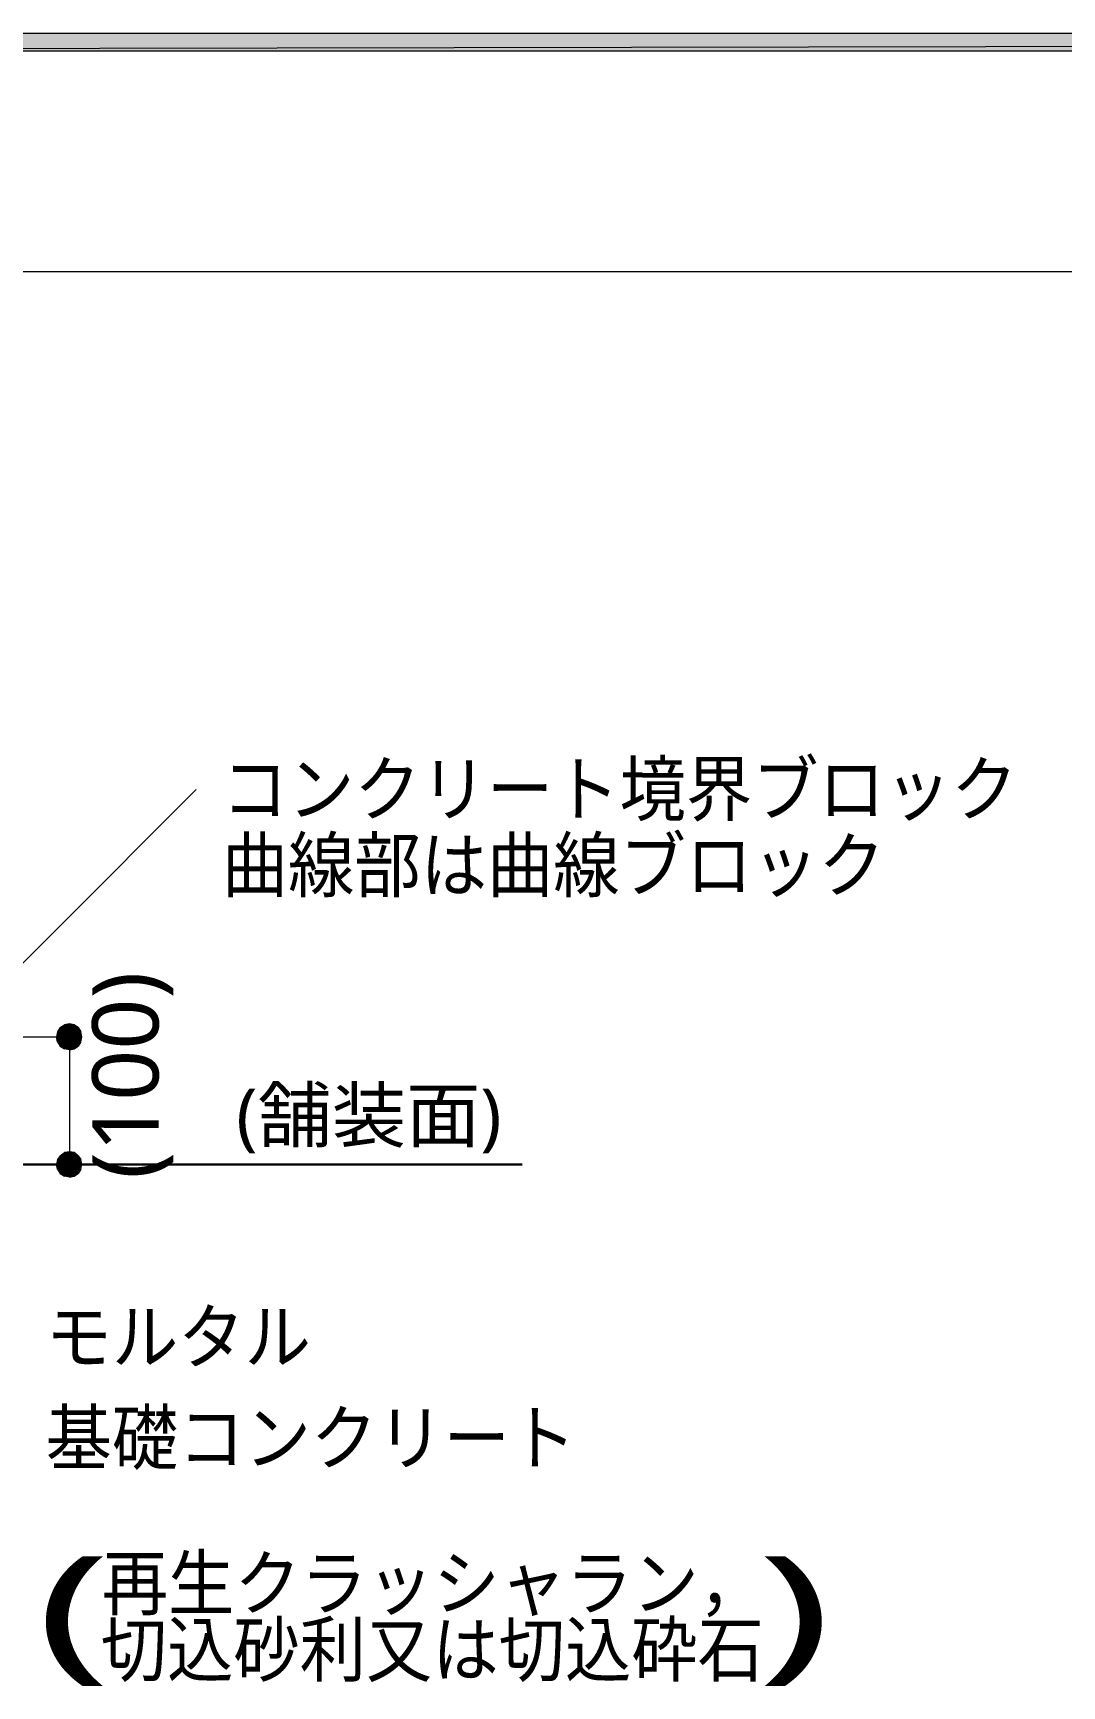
# Model space of a CAD drawing. Header units: millimetres. Extents: x 0 to 420, y 0 to 297.
# Drawn here: x 72.2 to 112.5, y 141.6 to 206.3 of the extents above; entities that cross this region are included whole.
import ezdxf
from ezdxf.enums import TextEntityAlignment as Align

# ---------------------------------------------------------------- set-up
doc = ezdxf.new("R2010")
doc.units = ezdxf.units.MM
doc.styles.add('kst32b', font='NotoSansJP-Variable.ttf')

msp = doc.modelspace()

# ---------------------------------------------------------------- hatches: boundary and pattern name
h = msp.add_hatch(color=7)
h.paths.add_polyline_path([(394.166, 205.634), (394.166, 206.333), (26.183, 205.634), (394.166, 205.634)])
h.paths.add_polyline_path([(394.166, 206.333), (26.183, 205.634), (26.183, 206.333), (394.166, 206.333)])
h = msp.add_hatch(color=7)
h.paths.add_polyline_path([(73.131, 167.196), (73.088, 167.005), (73.596, 167.005), (73.131, 167.196)])
h.paths.add_polyline_path([(73.088, 167.005), (73.596, 167.005), (73.131, 166.814), (73.088, 167.005)])
h.paths.add_polyline_path([(73.596, 167.005), (73.131, 166.814), (73.237, 166.645), (73.596, 167.005)])
h = msp.add_hatch(color=7)
h.paths.add_polyline_path([(73.596, 167.513), (73.406, 167.471), (73.596, 167.005), (73.596, 167.513)])
h.paths.add_polyline_path([(73.406, 167.471), (73.596, 167.005), (73.237, 167.365), (73.406, 167.471)])
h.paths.add_polyline_path([(73.596, 167.005), (73.237, 167.365), (73.131, 167.196), (73.596, 167.005)])
for points in [[(73.787, 167.471), (73.596, 167.513), (73.596, 167.005), (73.787, 167.471)], [(73.787, 162.475), (73.596, 162.496), (73.596, 162.01), (73.787, 162.475)]]:
    msp.add_hatch(color=7).paths.add_polyline_path(points)
h = msp.add_hatch(color=7)
h.paths.add_polyline_path([(74.083, 167.005), (74.041, 167.196), (73.596, 167.005), (74.083, 167.005)])
h.paths.add_polyline_path([(74.041, 167.196), (73.596, 167.005), (73.935, 167.365), (74.041, 167.196)])
h.paths.add_polyline_path([(73.596, 167.005), (73.935, 167.365), (73.787, 167.471), (73.596, 167.005)])
h = msp.add_hatch(color=7)
h.paths.add_polyline_path([(73.237, 166.645), (73.406, 166.539), (73.596, 167.005), (73.237, 166.645)])
h.paths.add_polyline_path([(73.406, 166.539), (73.596, 167.005), (73.596, 166.497), (73.406, 166.539)])
h.paths.add_polyline_path([(73.596, 167.005), (73.596, 166.497), (73.787, 166.539), (73.596, 167.005)])
h = msp.add_hatch(color=7)
h.paths.add_polyline_path([(73.787, 166.539), (73.935, 166.645), (73.596, 167.005), (73.787, 166.539)])
h.paths.add_polyline_path([(73.935, 166.645), (73.596, 167.005), (74.041, 166.814), (73.935, 166.645)])
h.paths.add_polyline_path([(73.596, 167.005), (74.041, 166.814), (74.083, 167.005), (73.596, 167.005)])
h = msp.add_hatch(color=7)
h.paths.add_polyline_path([(73.131, 162.2), (73.088, 162.01), (73.596, 162.01), (73.131, 162.2)])
h.paths.add_polyline_path([(73.088, 162.01), (73.596, 162.01), (73.131, 161.819), (73.088, 162.01)])
h.paths.add_polyline_path([(73.596, 162.01), (73.131, 161.819), (73.237, 161.65), (73.596, 162.01)])
h = msp.add_hatch(color=7)
h.paths.add_polyline_path([(73.596, 162.496), (73.406, 162.475), (73.596, 162.01), (73.596, 162.496)])
h.paths.add_polyline_path([(73.406, 162.475), (73.596, 162.01), (73.237, 162.348), (73.406, 162.475)])
h.paths.add_polyline_path([(73.596, 162.01), (73.237, 162.348), (73.131, 162.2), (73.596, 162.01)])
h = msp.add_hatch(color=7)
h.paths.add_polyline_path([(73.237, 161.65), (73.406, 161.544), (73.596, 162.01), (73.237, 161.65)])
h.paths.add_polyline_path([(73.406, 161.544), (73.596, 162.01), (73.596, 161.502), (73.406, 161.544)])
h.paths.add_polyline_path([(73.596, 162.01), (73.596, 161.502), (73.787, 161.544), (73.596, 162.01)])
h = msp.add_hatch(color=7)
h.paths.add_polyline_path([(74.083, 162.01), (74.041, 162.2), (73.596, 162.01), (74.083, 162.01)])
h.paths.add_polyline_path([(74.041, 162.2), (73.596, 162.01), (73.935, 162.348), (74.041, 162.2)])
h.paths.add_polyline_path([(73.596, 162.01), (73.935, 162.348), (73.787, 162.475), (73.596, 162.01)])
h = msp.add_hatch(color=7)
h.paths.add_polyline_path([(73.787, 161.544), (73.935, 161.65), (73.596, 162.01), (73.787, 161.544)])
h.paths.add_polyline_path([(73.935, 161.65), (73.596, 162.01), (74.041, 161.819), (73.935, 161.65)])
h.paths.add_polyline_path([(73.596, 162.01), (74.041, 161.819), (74.083, 162.01), (73.596, 162.01)])

# ---------------------------------------------------------------- linework, layer by layer
at = {"lineweight": 0}
for points in [[(394.166, 205.634), (394.166, 206.333), (26.183, 205.634)], [(394.166, 206.333), (26.183, 205.634), (26.183, 206.333)], [(73.131, 167.196), (73.088, 167.005), (73.596, 167.005)], [(73.596, 167.005), (73.237, 167.365), (73.131, 167.196)], [(73.406, 167.471), (73.596, 167.005), (73.237, 167.365)], [(73.596, 167.513), (73.406, 167.471), (73.596, 167.005)], [(73.787, 167.471), (73.596, 167.513), (73.596, 167.005)], [(73.596, 167.005), (73.935, 167.365), (73.787, 167.471)], [(74.041, 167.196), (73.596, 167.005), (73.935, 167.365)], [(74.083, 167.005), (74.041, 167.196), (73.596, 167.005)], [(73.088, 167.005), (73.596, 167.005), (73.131, 166.814)], [(73.596, 167.005), (73.131, 166.814), (73.237, 166.645)], [(73.237, 166.645), (73.406, 166.539), (73.596, 167.005)], [(73.406, 166.539), (73.596, 167.005), (73.596, 166.497)], [(73.596, 167.005), (73.596, 166.497), (73.787, 166.539)], [(73.787, 166.539), (73.935, 166.645), (73.596, 167.005)], [(73.935, 166.645), (73.596, 167.005), (74.041, 166.814)], [(73.596, 167.005), (74.041, 166.814), (74.083, 167.005)], [(73.131, 162.2), (73.088, 162.01), (73.596, 162.01)], [(73.088, 162.01), (73.596, 162.01), (73.131, 161.819)], [(73.596, 162.01), (73.237, 162.348), (73.131, 162.2)], [(73.596, 162.01), (73.131, 161.819), (73.237, 161.65)], [(73.406, 162.475), (73.596, 162.01), (73.237, 162.348)], [(73.237, 161.65), (73.406, 161.544), (73.596, 162.01)], [(73.596, 162.496), (73.406, 162.475), (73.596, 162.01)], [(73.406, 161.544), (73.596, 162.01), (73.596, 161.502)], [(73.787, 162.475), (73.596, 162.496), (73.596, 162.01)], [(73.596, 162.01), (73.935, 162.348), (73.787, 162.475)], [(74.041, 162.2), (73.596, 162.01), (73.935, 162.348)], [(74.083, 162.01), (74.041, 162.2), (73.596, 162.01)], [(73.596, 162.01), (73.596, 161.502), (73.787, 161.544)], [(73.787, 161.544), (73.935, 161.65), (73.596, 162.01)], [(73.935, 161.65), (73.596, 162.01), (74.041, 161.819)], [(73.596, 162.01), (74.041, 161.819), (74.083, 162.01)]]:
    msp.add_lwpolyline(points, close=True, dxfattribs=at)
at = {"lineweight": 13}
for points in [[(394.166, 196.977), (26.183, 196.977)], [(67.733, 165.862), (78.571, 176.699)], [(69.575, 167.005), (73.596, 167.005)], [(73.596, 167.005), (73.596, 162.01)]]:
    msp.add_lwpolyline(points, dxfattribs=at)
at = {"lineweight": 30}
msp.add_lwpolyline([(68.644, 162.01), (91.334, 162.01)], dxfattribs=at)

# ---------------------------------------------------------------- texts
at = {"style": 'kst32b'}
for s, height, p, p2 in [('コンクリート境界ブロック', 2.07913, (79.566, 175.683), (110.752, 175.683)), ('曲線部は曲線ブロック', 2.0791, (79.566, 172.699), (105.555, 172.699)), ('(100)', 2.5989, (77.089, 161.438), (77.089, 169.56)), ('(舗装面)', 2.0791, (80.137, 162.899), (90.533, 162.899)), ('モルタル', 2.0791, (72.665, 154.22), (83.061, 154.22)), ('基礎コンクリート', 2.0791, (72.665, 150.262), (93.456, 150.262)), ('(          )', 4.15825, (72.284, 142.494), (103.471, 142.494)), ('再生クラッシャラン，', 2.0791, (74.867, 144.568), (100.856, 144.568)), ('切込砂利又は切込砕石', 2.0791, (74.824, 141.965), (100.813, 141.965))]:
    msp.add_text(s, height=height, dxfattribs=at).set_placement(p, p2, align=Align.FIT)

doc.saveas('drawing.dxf')
